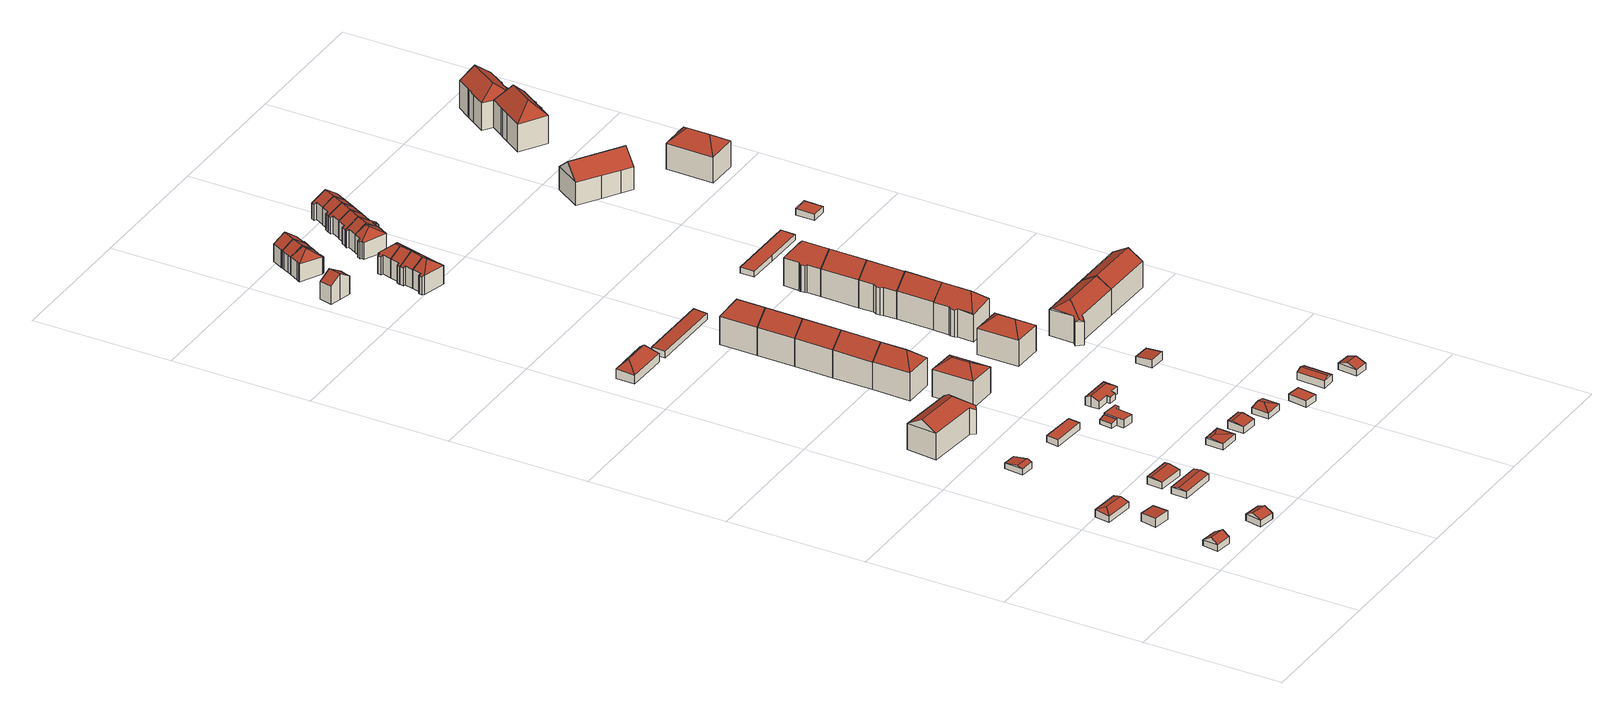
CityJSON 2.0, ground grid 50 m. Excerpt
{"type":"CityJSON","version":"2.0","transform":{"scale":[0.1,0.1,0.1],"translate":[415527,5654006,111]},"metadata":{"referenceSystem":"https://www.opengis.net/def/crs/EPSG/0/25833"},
"CityObjects":{
"building1":{"type":"Building","attributes":{"Dachtyp_tdc":"tdcGableRoof","Gemeindeschluessel":14612000,"Dachneigung":30.73,"QualitaetDacherkennung":84,"Geometrietyp2DReferenz":"3000","measuredHeight":4.04,"function":"31001_9998","roofType":"3100"},"geometry":[{"type":"Solid","lod":"2","boundaries":[[[[0,1,2,3]],[[1,4,5,2]],[[4,6,7,5]],[[6,0,3,7]],[[4,1,8]],[[0,6,9]],[[1,0,9,8]],[[6,4,8,9]],[[3,2,5,7]]]],"semantics":{"surfaces":[{"type":"WallSurface"},{"type":"RoofSurface"},{"type":"GroundSurface"}],"values":[[0,0,0,0,0,0,1,1,2]]}}]},
"building2":{"type":"Building","attributes":{"Dachtyp_tdc":"tdcPolyFlatRoof","Gemeindeschluessel":14612000,"Dachneigung":3.94,"QualitaetDacherkennung":90,"Geometrietyp2DReferenz":"3000","measuredHeight":3.34,"function":"31001_9998","roofType":"2100"},"geometry":[{"type":"Solid","lod":"2","boundaries":[[[[10,11,12,13]],[[11,14,15,12]],[[14,16,17,15]],[[16,10,13,17]],[[16,14,11,10]],[[13,12,15,17]]]],"semantics":{"surfaces":[{"type":"WallSurface"},{"type":"RoofSurface"},{"type":"GroundSurface"}],"values":[[0,0,0,0,1,2]]}}]},
"building3":{"type":"Building","attributes":{"Dachtyp_tdc":"tdcHipAndGableRoof","Gemeindeschluessel":14612000,"Dachneigung":20.06,"QualitaetDacherkennung":61,"Geometrietyp2DReferenz":"3000","measuredHeight":3.32,"function":"31001_9998","roofType":"5000"},"geometry":[{"type":"Solid","lod":"2","boundaries":[[[[18,19,20,21]],[[19,22,23,20]],[[22,24,25,23]],[[24,18,21,25]],[[22,19,26]],[[18,24,27]],[[19,18,27,26]],[[24,22,26,27]],[[21,20,23,25]]]],"semantics":{"surfaces":[{"type":"WallSurface"},{"type":"RoofSurface"},{"type":"GroundSurface"}],"values":[[0,0,0,0,1,0,1,1,2]]}}]},
"building4":{"type":"Building","attributes":{"Dachtyp_tdc":"tdcGableRoof","Gemeindeschluessel":14612000,"Dachneigung":26.46,"QualitaetDacherkennung":78,"Geometrietyp2DReferenz":"3000","measuredHeight":3.92,"function":"31001_9998","roofType":"3100"},"geometry":[{"type":"Solid","lod":"2","boundaries":[[[[28,29,30,31]],[[29,32,33,30]],[[32,34,35,33]],[[34,28,31,35]],[[32,29,36]],[[28,34,37]],[[29,28,37,36]],[[34,32,36,37]],[[31,30,33,35]]]],"semantics":{"surfaces":[{"type":"WallSurface"},{"type":"RoofSurface"},{"type":"GroundSurface"}],"values":[[0,0,0,0,0,0,1,1,2]]}}]},
"building5":{"type":"Building","attributes":{"Dachtyp_tdc":"tdcGableRoof","Gemeindeschluessel":14612000,"Dachneigung":10.08,"QualitaetDacherkennung":72,"Geometrietyp2DReferenz":"3000","measuredHeight":2.9,"function":"31001_9998","roofType":"3100"},"geometry":[{"type":"Solid","lod":"2","boundaries":[[[[38,39,40,41]],[[42,43,44,45]],[[46,47,43,42]],[[47,39,44,43]],[[39,38,45,44]],[[38,46,42,45]],[[39,47,40]],[[46,38,41]],[[47,46,41,40]]]],"semantics":{"surfaces":[{"type":"RoofSurface"},{"type":"GroundSurface"},{"type":"WallSurface"}],"values":[[0,1,2,2,2,2,2,2,0]]}}]},
"building6":{"type":"Building","attributes":{"Dachtyp_tdc":"tdcGableRoof","Gemeindeschluessel":14612000,"Dachneigung":11.92,"QualitaetDacherkennung":73,"Geometrietyp2DReferenz":"3000","measuredHeight":3.02,"function":"31001_9998","roofType":"3100"},"geometry":[{"type":"Solid","lod":"2","boundaries":[[[[48,49,50,51]],[[49,52,53,50]],[[52,54,55,53]],[[54,48,51,55]],[[52,49,56]],[[48,54,57]],[[49,48,57,56]],[[54,52,56,57]],[[51,50,53,55]]]],"semantics":{"surfaces":[{"type":"WallSurface"},{"type":"RoofSurface"},{"type":"GroundSurface"}],"values":[[0,0,0,0,0,0,1,1,2]]}}]},
"building7":{"type":"Building","attributes":{"Dachtyp_tdc":"tdcGableRoof","Gemeindeschluessel":14612000,"Dachneigung":10.78,"QualitaetDacherkennung":65,"Geometrietyp2DReferenz":"3000","measuredHeight":3.18,"function":"31001_9998","roofType":"3100"},"geometry":[{"type":"Solid","lod":"2","boundaries":[[[[58,59,60,61]],[[59,62,63,60]],[[62,64,65,63]],[[64,58,61,65]],[[62,59,66]],[[58,64,67]],[[59,58,67,66]],[[64,62,66,67]],[[61,60,63,65]]]],"semantics":{"surfaces":[{"type":"WallSurface"},{"type":"RoofSurface"},{"type":"GroundSurface"}],"values":[[0,0,0,0,0,0,1,1,2]]}}]},
"building8":{"type":"Building","attributes":{"Dachtyp_tdc":"tdcFreeFormRoof","Gemeindeschluessel":14612000,"Dachneigung":31.83,"QualitaetDacherkennung":69,"Geometrietyp2DReferenz":"3000","measuredHeight":13.07,"function":"31001_9998","roofType":"5000"},"geometry":[{"type":"Solid","lod":"2","boundaries":[[[[68,69,70,71]],[[69,72,73,70]],[[72,74,75,73]],[[74,76,77,75]],[[76,78,79,77]],[[78,80,81,79]],[[80,68,71,81]],[[82,80,78,83,84]],[[84,83,76,74,85]],[[69,68,82,84,85,72]],[[78,76,83]],[[74,72,85]],[[68,80,82]],[[71,70,73,75,77,79,81]]]],"semantics":{"surfaces":[{"type":"WallSurface"},{"type":"RoofSurface"},{"type":"GroundSurface"}],"values":[[0,0,0,0,0,0,0,1,1,1,0,0,0,2]]}}]},
"building9":{"type":"Building","attributes":{"Dachtyp_tdc":"tdcPolyFlatRoof","Gemeindeschluessel":14612000,"Dachneigung":0,"QualitaetDacherkennung":73,"Geometrietyp2DReferenz":"3000","measuredHeight":2.45,"function":"31001_9998","roofType":"1000"},"geometry":[{"type":"Solid","lod":"2","boundaries":[[[[86,87,88,89]],[[87,90,91,88]],[[90,92,93,91]],[[92,86,89,93]],[[92,90,87,86]],[[89,88,91,93]]]],"semantics":{"surfaces":[{"type":"WallSurface"},{"type":"RoofSurface"},{"type":"GroundSurface"}],"values":[[0,0,0,0,1,2]]}}]},
"building10":{"type":"Building","attributes":{"Dachtyp_tdc":"tdcHipRoof","Gemeindeschluessel":14612000,"Dachneigung":43.26,"QualitaetDacherkennung":76,"Geometrietyp2DReferenz":"3000","measuredHeight":6.66,"function":"31001_9998","roofType":"3200"},"geometry":[{"type":"Solid","lod":"2","boundaries":[[[[94,95,96,97]],[[95,98,99,96]],[[98,100,101,99]],[[100,94,97,101]],[[98,95,102]],[[94,100,103]],[[95,94,103,102]],[[100,98,102,103]],[[97,96,99,101]]]],"semantics":{"surfaces":[{"type":"WallSurface"},{"type":"RoofSurface"},{"type":"GroundSurface"}],"values":[[0,0,0,0,1,1,1,1,2]]}}]},
"building11":{"type":"Building","attributes":{"Dachtyp_tdc":"tdcHipAndGableRoof","Gemeindeschluessel":14612000,"Dachneigung":10.17,"QualitaetDacherkennung":69,"Geometrietyp2DReferenz":"3000","measuredHeight":2.98,"function":"31001_9998","roofType":"5000"},"geometry":[{"type":"Solid","lod":"2","boundaries":[[[[104,105,106,107]],[[105,108,109,106]],[[108,110,111,109]],[[110,104,107,111]],[[108,105,112]],[[104,110,113]],[[105,104,113,112]],[[110,108,112,113]],[[107,106,109,111]]]],"semantics":{"surfaces":[{"type":"WallSurface"},{"type":"RoofSurface"},{"type":"GroundSurface"}],"values":[[0,0,0,0,1,0,1,1,2]]}}]},
"building12":{"type":"Building","attributes":{"Dachtyp_tdc":"tdcPolyFlatRoof","Gemeindeschluessel":14612000,"Dachneigung":13.91,"QualitaetDacherkennung":65,"Geometrietyp2DReferenz":"3000","measuredHeight":2.36,"function":"31001_9998","roofType":"2100"},"geometry":[{"type":"Solid","lod":"2","boundaries":[[[[114,115,116,117]],[[115,118,119,116]],[[118,120,121,119]],[[120,114,117,121]],[[120,118,115,114]],[[117,116,119,121]]]],"semantics":{"surfaces":[{"type":"WallSurface"},{"type":"RoofSurface"},{"type":"GroundSurface"}],"values":[[0,0,0,0,1,2]]}}]},
"building13":{"type":"Building","attributes":{"Dachtyp_tdc":"tdcPolyFlatRoof","Gemeindeschluessel":14612000,"Dachneigung":0,"QualitaetDacherkennung":0,"Geometrietyp2DReferenz":"3000","BezugspunktDach":"2000","measuredHeight":3,"function":"31001_9998"},"geometry":[{"type":"MultiSurface","lod":"2","boundaries":[[[122,123,124,125,126,127,128]],[[128,127,129,130]],[[127,126,131,129]],[[126,125,132,131]],[[125,124,133,132]],[[124,123,134,133]],[[123,122,135,134]],[[122,128,130,135]],[[130,129,131,132,133,134,135]]],"semantics":{"surfaces":[{"type":"RoofSurface"},{"type":"WallSurface"},{"type":"GroundSurface"}],"values":[0,1,1,1,1,1,1,1,2]}}]},
"building14":{"type":"Building","attributes":{"Dachtyp_tdc":"tdcHipRoof","Gemeindeschluessel":14612000,"Dachneigung":31.39,"QualitaetDacherkennung":59,"Geometrietyp2DReferenz":"3000","measuredHeight":13.14,"function":"31001_9998","roofType":"3200"},"geometry":[{"type":"Solid","lod":"2","boundaries":[[[[136,137,138,139]],[[137,140,141,138]],[[140,142,143,141]],[[142,136,139,143]],[[140,137,144]],[[136,142,145]],[[137,136,145,144]],[[142,140,144,145]],[[139,138,141,143]]]],"semantics":{"surfaces":[{"type":"WallSurface"},{"type":"RoofSurface"},{"type":"GroundSurface"}],"values":[[0,0,0,0,1,1,1,1,2]]}}]},
"building15":{"type":"Building","attributes":{"Dachtyp_tdc":"tdcHipAndGableRoof","Gemeindeschluessel":14612000,"Dachneigung":39.51,"QualitaetDacherkennung":88,"Geometrietyp2DReferenz":"3000","measuredHeight":14.62,"function":"31001_9998","roofType":"5000"},"geometry":[{"type":"Solid","lod":"2","boundaries":[[[[146,147,148,149]],[[147,150,151,148]],[[150,152,153,151]],[[152,154,155,153]],[[154,156,157,155]],[[156,158,159,157]],[[158,160,161,159]],[[160,162,163,161]],[[162,146,149,163]],[[158,156,164]],[[156,154,152,150,147,146,162,164]],[[162,160,158,164]],[[149,148,151,153,155,157,159,161,163]]]],"semantics":{"surfaces":[{"type":"WallSurface"},{"type":"RoofSurface"},{"type":"GroundSurface"}],"values":[[0,0,0,0,0,0,0,0,0,1,1,1,2]]}}]},
"building16":{"type":"Building","attributes":{"Dachtyp_tdc":"tdcGableRoof","Gemeindeschluessel":14612000,"Dachneigung":40.44,"QualitaetDacherkennung":93,"Geometrietyp2DReferenz":"3000","measuredHeight":14.73,"function":"31001_9998","roofType":"3100"},"geometry":[{"type":"Solid","lod":"2","boundaries":[[[[165,166,167,161]],[[166,168,169,167]],[[168,170,149,169]],[[170,165,161,149]],[[168,166,171]],[[165,170,172]],[[166,165,172,171]],[[170,168,171,172]],[[161,167,169,149]]]],"semantics":{"surfaces":[{"type":"WallSurface"},{"type":"RoofSurface"},{"type":"GroundSurface"}],"values":[[0,0,0,0,0,0,1,1,2]]}}]},
"building17":{"type":"Building","attributes":{"Dachtyp_tdc":"tdcGableRoof","Gemeindeschluessel":14612000,"Dachneigung":13.28,"QualitaetDacherkennung":78,"Geometrietyp2DReferenz":"3000","measuredHeight":3.4,"function":"31001_9998","roofType":"3100"},"geometry":[{"type":"Solid","lod":"2","boundaries":[[[[173,174,175,176]],[[174,177,178,175]],[[177,179,180,178]],[[179,173,176,180]],[[177,174,181]],[[173,179,182]],[[174,173,182,181]],[[179,177,181,182]],[[176,175,178,180]]]],"semantics":{"surfaces":[{"type":"WallSurface"},{"type":"RoofSurface"},{"type":"GroundSurface"}],"values":[[0,0,0,0,0,0,1,1,2]]}}]},
"building18":{"type":"Building","attributes":{"Dachtyp_tdc":"tdcHipAndGableRoof","Gemeindeschluessel":14612000,"Dachneigung":24.36,"QualitaetDacherkennung":83,"Geometrietyp2DReferenz":"3000","measuredHeight":4,"function":"31001_9998","roofType":"5000"},"geometry":[{"type":"Solid","lod":"2","boundaries":[[[[183,184,185,186]],[[184,187,188,185]],[[187,189,190,188]],[[189,191,192,190]],[[191,193,194,192]],[[193,195,196,194]],[[195,197,198,196]],[[197,199,200,198]],[[199,183,186,200]],[[195,193,201]],[[193,191,189,201]],[[189,187,184,183,199,197,195,201]],[[186,185,188,190,192,194,196,198,200]]]],"semantics":{"surfaces":[{"type":"WallSurface"},{"type":"RoofSurface"},{"type":"GroundSurface"}],"values":[[0,0,0,0,0,0,0,0,0,1,1,1,2]]}}]},
"building19":{"type":"Building","attributes":{"Dachtyp_tdc":"tdcGableRoof","Gemeindeschluessel":14612000,"Dachneigung":40.58,"QualitaetDacherkennung":94,"Geometrietyp2DReferenz":"3000","measuredHeight":14.75,"function":"31001_9998","roofType":"3100"},"geometry":[{"type":"Solid","lod":"2","boundaries":[[[[202,203,204,205]],[[203,206,207,204]],[[206,168,169,207]],[[168,171,208,169]],[[171,209,167,208]],[[209,210,211,167]],[[210,212,213,211]],[[212,214,215,213]],[[214,216,217,215]],[[216,202,205,217]],[[212,210,209,171]],[[171,168,206,203,202,216,214,212]],[[205,204,207,169,208,167,211,213,215,217]]]],"semantics":{"surfaces":[{"type":"WallSurface"},{"type":"RoofSurface"},{"type":"GroundSurface"}],"values":[[0,0,0,0,0,0,0,0,0,0,1,1,2]]}}]},
"building20":{"type":"Building","attributes":{"Dachtyp_tdc":"tdcGableRoof","Gemeindeschluessel":14612000,"Dachneigung":40.03,"QualitaetDacherkennung":93,"Geometrietyp2DReferenz":"3000","measuredHeight":14.79,"function":"31001_9998","roofType":"3100"},"geometry":[{"type":"Solid","lod":"2","boundaries":[[[[210,218,219,211]],[[218,220,221,219]],[[220,222,215,221]],[[222,210,211,215]],[[220,218,223]],[[210,222,212]],[[218,210,212,223]],[[222,220,223,212]],[[211,219,221,215]]]],"semantics":{"surfaces":[{"type":"WallSurface"},{"type":"RoofSurface"},{"type":"GroundSurface"}],"values":[[0,0,0,0,0,0,1,1,2]]}}]},
"building21":{"type":"Building","attributes":{"Dachtyp_tdc":"tdcPolyFlatRoof","Gemeindeschluessel":14612000,"Dachneigung":2.84,"QualitaetDacherkennung":78,"Geometrietyp2DReferenz":"3000","measuredHeight":2.52,"function":"31001_2463","roofType":"2100"},"geometry":[{"type":"Solid","lod":"2","boundaries":[[[[224,225,226,227]],[[225,228,229,226]],[[228,230,231,229]],[[230,224,227,231]],[[230,228,225,224]],[[227,226,229,231]]]],"semantics":{"surfaces":[{"type":"WallSurface"},{"type":"RoofSurface"},{"type":"GroundSurface"}],"values":[[0,0,0,0,1,2]]}}]},
"building22":{"type":"Building","attributes":{"Dachtyp_tdc":"tdcHipAndGableRoof","Gemeindeschluessel":14612000,"Dachneigung":11.19,"QualitaetDacherkennung":84,"Geometrietyp2DReferenz":"3000","measuredHeight":2.84,"function":"31001_9998","roofType":"5000"},"geometry":[{"type":"Solid","lod":"2","boundaries":[[[[232,233,234,235]],[[233,236,237,234]],[[236,238,239,237]],[[233,232,240]],[[238,236,241]],[[232,238,241,240]],[[236,233,240,241]],[[239,235,234,237]],[[238,232,235,239]]]],"semantics":{"surfaces":[{"type":"WallSurface"},{"type":"RoofSurface"},{"type":"GroundSurface"}],"values":[[0,0,0,1,0,1,1,2,0]]}}]},
"building23":{"type":"Building","attributes":{"Dachtyp_tdc":"tdcGableRoof","Gemeindeschluessel":14612000,"Dachneigung":30.99,"QualitaetDacherkennung":55,"Geometrietyp2DReferenz":"3000","measuredHeight":9.26,"function":"31001_9998","roofType":"3100"},"geometry":[{"type":"Solid","lod":"2","boundaries":[[[[242,243,244,245]],[[243,246,247,244]],[[246,248,249,247]],[[248,250,251,249]],[[250,252,253,251]],[[252,254,255,253]],[[254,256,257,255]],[[256,258,259,257]],[[258,260,261,259]],[[260,242,245,261]],[[256,254,252,250]],[[250,248,246,243,242,260,258,256]],[[245,244,247,249,251,253,255,257,259,261]]]],"semantics":{"surfaces":[{"type":"WallSurface"},{"type":"RoofSurface"},{"type":"GroundSurface"}],"values":[[0,0,0,0,0,0,0,0,0,0,1,1,2]]}}]},
"building24":{"type":"Building","attributes":{"Dachtyp_tdc":"tdcHipAndGableRoof","Gemeindeschluessel":14612000,"Dachneigung":39.18,"QualitaetDacherkennung":95,"Geometrietyp2DReferenz":"3000","measuredHeight":14.77,"function":"31001_9998","roofType":"5000"},"geometry":[{"type":"Solid","lod":"2","boundaries":[[[[262,263,264,265]],[[263,266,221,264]],[[266,223,267,221]],[[223,218,219,267]],[[218,268,269,219]],[[268,270,271,269]],[[270,272,273,271]],[[272,274,275,273]],[[274,262,265,275]],[[270,268,276]],[[268,218,223,276]],[[223,266,263,262,274,272,270,276]],[[265,264,221,267,219,269,271,273,275]]]],"semantics":{"surfaces":[{"type":"WallSurface"},{"type":"RoofSurface"},{"type":"GroundSurface"}],"values":[[0,0,0,0,0,0,0,0,0,1,1,1,2]]}}]},
"building25":{"type":"Building","attributes":{"Dachtyp_tdc":"tdcPolyFlatRoof","Gemeindeschluessel":14612000,"Dachneigung":0,"QualitaetDacherkennung":78,"Geometrietyp2DReferenz":"3000","measuredHeight":2.42,"function":"31001_9998","roofType":"1000"},"geometry":[{"type":"Solid","lod":"2","boundaries":[[[[277,278,279,280]],[[278,281,282,279]],[[281,283,284,282]],[[283,277,280,284]],[[283,281,278,277]],[[280,279,282,284]]]],"semantics":{"surfaces":[{"type":"WallSurface"},{"type":"RoofSurface"},{"type":"GroundSurface"}],"values":[[0,0,0,0,1,2]]}}]},
"building26":{"type":"Building","attributes":{"Dachtyp_tdc":"tdcHipAndGableRoof","Gemeindeschluessel":14612000,"Dachneigung":27.86,"QualitaetDacherkennung":75,"Geometrietyp2DReferenz":"3000","measuredHeight":9.03,"function":"31001_9998","roofType":"5000"},"geometry":[{"type":"Solid","lod":"2","boundaries":[[[[285,286,287,288]],[[286,289,290,287]],[[289,291,292,290]],[[291,293,294,292]],[[293,295,296,294]],[[295,297,298,296]],[[297,299,300,298]],[[299,301,302,300]],[[301,303,304,302]],[[303,305,306,304]],[[305,285,288,306]],[[301,299,307]],[[299,297,295,293,291,289,286,307]],[[286,285,305,303,301,307]],[[288,287,290,292,294,296,298,300,302,304,306]]]],"semantics":{"surfaces":[{"type":"WallSurface"},{"type":"RoofSurface"},{"type":"GroundSurface"}],"values":[[0,0,0,0,0,0,0,0,0,0,0,1,1,1,2]]}}]},
"building27":{"type":"Building","attributes":{"Dachtyp_tdc":"tdcHipRoof","Gemeindeschluessel":14612000,"Dachneigung":32.91,"QualitaetDacherkennung":57,"Geometrietyp2DReferenz":"3000","measuredHeight":13.22,"function":"31001_9998","roofType":"3200"},"geometry":[{"type":"Solid","lod":"2","boundaries":[[[[308,309,310,311]],[[309,312,313,310]],[[312,314,315,313]],[[314,308,311,315]],[[312,309,316]],[[308,314,317]],[[309,308,317,316]],[[314,312,316,317]],[[311,310,313,315]]]],"semantics":{"surfaces":[{"type":"WallSurface"},{"type":"RoofSurface"},{"type":"GroundSurface"}],"values":[[0,0,0,0,1,1,1,1,2]]}}]},
"building28":{"type":"Building","attributes":{"Dachtyp_tdc":"tdcHipAndGableRoof","Gemeindeschluessel":14612000,"Dachneigung":30.68,"QualitaetDacherkennung":73,"Geometrietyp2DReferenz":"3000","measuredHeight":9.65,"function":"31001_9998","roofType":"5000"},"geometry":[{"type":"Solid","lod":"2","boundaries":[[[[318,319,320,321]],[[319,322,323,320]],[[322,324,325,323]],[[324,326,327,325]],[[326,328,329,327]],[[328,330,331,329]],[[330,332,333,331]],[[332,334,335,333]],[[334,318,321,335]],[[330,328,336]],[[328,326,324,336]],[[324,322,319,318,334,332,330,336]],[[321,320,323,325,327,329,331,333,335]]]],"semantics":{"surfaces":[{"type":"WallSurface"},{"type":"RoofSurface"},{"type":"GroundSurface"}],"values":[[0,0,0,0,0,0,0,0,0,1,1,1,2]]}}]},
"building29":{"type":"Building","attributes":{"Dachtyp_tdc":"tdcGableRoof","Gemeindeschluessel":14612000,"Dachneigung":34.34,"QualitaetDacherkennung":82,"Geometrietyp2DReferenz":"3000","measuredHeight":9.29,"function":"31001_9998","roofType":"3100"},"geometry":[{"type":"Solid","lod":"2","boundaries":[[[[337,338,339,340]],[[338,289,290,339]],[[289,341,342,290]],[[341,343,288,342]],[[343,344,345,288]],[[344,346,347,345]],[[346,348,349,347]],[[348,350,351,349]],[[350,352,353,351]],[[352,354,355,353]],[[354,337,340,355]],[[350,348,346,344,343,341]],[[341,289,338,337,354,352,350]],[[340,339,290,342,288,345,347,349,351,353,355]]]],"semantics":{"surfaces":[{"type":"WallSurface"},{"type":"RoofSurface"},{"type":"GroundSurface"}],"values":[[0,0,0,0,0,0,0,0,0,0,0,1,1,2]]}}]},
"building30":{"type":"Building","attributes":{"Dachtyp_tdc":"tdcGableRoof","Gemeindeschluessel":14612000,"Dachneigung":33.97,"QualitaetDacherkennung":79,"Geometrietyp2DReferenz":"3000","measuredHeight":9.83,"function":"31001_9998","roofType":"3100"},"geometry":[{"type":"Solid","lod":"2","boundaries":[[[[356,357,323,358]],[[357,359,360,323]],[[359,361,362,360]],[[361,363,364,362]],[[363,365,366,364]],[[365,367,368,366]],[[367,369,370,368]],[[369,371,327,370]],[[371,356,358,327]],[[367,365,363,361,359,357,356]],[[356,371,369,367]],[[358,323,360,362,364,366,368,370,327]]]],"semantics":{"surfaces":[{"type":"WallSurface"},{"type":"RoofSurface"},{"type":"GroundSurface"}],"values":[[0,0,0,0,0,0,0,0,0,1,1,2]]}}]},
"building31":{"type":"Building","attributes":{"Dachtyp_tdc":"tdcGableRoof","Gemeindeschluessel":14612000,"Dachneigung":34.07,"QualitaetDacherkennung":80,"Geometrietyp2DReferenz":"3000","measuredHeight":9.86,"function":"31001_9998","roofType":"3100"},"geometry":[{"type":"Solid","lod":"2","boundaries":[[[[367,365,372,373]],[[365,363,374,372]],[[363,375,376,374]],[[375,377,378,376]],[[377,379,380,378]],[[379,381,382,380]],[[381,383,384,382]],[[383,369,385,384]],[[369,367,373,385]],[[381,379,377,375,363,365,367]],[[367,369,383,381]],[[373,372,374,376,378,380,382,384,385]]]],"semantics":{"surfaces":[{"type":"WallSurface"},{"type":"RoofSurface"},{"type":"GroundSurface"}],"values":[[0,0,0,0,0,0,0,0,0,1,1,2]]}}]},
"building32":{"type":"Building","attributes":{"Dachtyp_tdc":"tdcFreeFormRoof","Gemeindeschluessel":14612000,"Dachneigung":34.12,"QualitaetDacherkennung":78,"Geometrietyp2DReferenz":"3000","measuredHeight":9.24,"function":"31001_9998","roofType":"5000"},"geometry":[{"type":"Solid","lod":"2","boundaries":[[[[348,386,387,349]],[[386,388,389,387]],[[388,390,391,389]],[[390,392,393,391]],[[392,394,395,393]],[[394,354,355,395]],[[354,352,353,355]],[[352,348,349,353]],[[392,390,396,397,352,354,394]],[[397,396,388,386,348]],[[348,352,397]],[[390,388,396]],[[349,387,389,391,393,395,355,353]]]],"semantics":{"surfaces":[{"type":"WallSurface"},{"type":"RoofSurface"},{"type":"GroundSurface"}],"values":[[0,0,0,0,0,0,0,0,1,1,0,0,2]]}}]},
"building33":{"type":"Building","attributes":{"Dachtyp_tdc":"tdcPolyFlatRoof","Gemeindeschluessel":14612000,"Dachneigung":5.7,"QualitaetDacherkennung":88,"Geometrietyp2DReferenz":"3000","measuredHeight":2.95,"function":"31001_9998","roofType":"2100"},"geometry":[{"type":"Solid","lod":"2","boundaries":[[[[398,399,400,401]],[[399,402,403,400]],[[402,404,405,403]],[[404,398,401,405]],[[404,402,399,398]],[[401,400,403,405]]]],"semantics":{"surfaces":[{"type":"WallSurface"},{"type":"RoofSurface"},{"type":"GroundSurface"}],"values":[[0,0,0,0,1,2]]}}]},
"building34":{"type":"Building","attributes":{"Dachtyp_tdc":"tdcHipAndGableRoof","Gemeindeschluessel":14612000,"Dachneigung":33.36,"QualitaetDacherkennung":81,"Geometrietyp2DReferenz":"3000","measuredHeight":9.74,"function":"31001_9998","roofType":"5000"},"geometry":[{"type":"Solid","lod":"2","boundaries":[[[[379,406,407,380]],[[406,408,409,407]],[[408,410,411,409]],[[410,412,413,411]],[[412,414,415,413]],[[414,416,417,415]],[[416,383,384,417]],[[383,418,382,384]],[[418,379,380,382]],[[416,414,419]],[[414,412,410,408,406,379,418,419]],[[418,383,416,419]],[[380,407,409,411,413,415,417,384,382]]]],"semantics":{"surfaces":[{"type":"WallSurface"},{"type":"RoofSurface"},{"type":"GroundSurface"}],"values":[[0,0,0,0,0,0,0,0,0,1,1,1,2]]}}]},
"building35":{"type":"Building","attributes":{"Dachtyp_tdc":"tdcGableRoof","Gemeindeschluessel":14612000,"Dachneigung":18.18,"QualitaetDacherkennung":47,"Geometrietyp2DReferenz":"3000","measuredHeight":3.49,"function":"31001_9998","roofType":"3100"},"geometry":[{"type":"Solid","lod":"2","boundaries":[[[[420,421,422,423]],[[421,424,425,422]],[[424,426,427,425]],[[426,420,423,427]],[[424,421,428]],[[420,426,429]],[[421,420,429,428]],[[426,424,428,429]],[[423,422,425,427]]]],"semantics":{"surfaces":[{"type":"WallSurface"},{"type":"RoofSurface"},{"type":"GroundSurface"}],"values":[[0,0,0,0,0,0,1,1,2]]}}]},
"building36":{"type":"Building","attributes":{"Dachtyp_tdc":"tdcFreeFormRoof","Gemeindeschluessel":14612000,"Dachneigung":40.37,"QualitaetDacherkennung":88,"Geometrietyp2DReferenz":"3000","measuredHeight":14.78,"function":"31001_9998","roofType":"5000"},"geometry":[{"type":"Solid","lod":"2","boundaries":[[[[430,431,432,433]],[[431,434,435,432]],[[434,436,437,435]],[[436,438,439,437]],[[438,440,441,439]],[[440,442,443,441]],[[442,444,445,443]],[[444,430,433,445]],[[442,440,446,447]],[[440,438,448,446]],[[446,448,436,434,431,430,444,447]],[[444,442,447]],[[438,436,448]],[[433,432,435,437,439,441,443,445]]]],"semantics":{"surfaces":[{"type":"WallSurface"},{"type":"RoofSurface"},{"type":"GroundSurface"}],"values":[[0,0,0,0,0,0,0,0,1,1,1,0,0,2]]}}]},
"building37":{"type":"Building","attributes":{"Dachtyp_tdc":"tdcGableRoof","Gemeindeschluessel":14612000,"Dachneigung":39.35,"QualitaetDacherkennung":95,"Geometrietyp2DReferenz":"3000","measuredHeight":14.76,"function":"31001_9998","roofType":"3100"},"geometry":[{"type":"Solid","lod":"2","boundaries":[[[[449,450,451,437]],[[450,452,453,451]],[[452,454,439,453]],[[454,449,437,439]],[[452,450,455]],[[449,454,448]],[[450,449,448,455]],[[454,452,455,448]],[[437,451,453,439]]]],"semantics":{"surfaces":[{"type":"WallSurface"},{"type":"RoofSurface"},{"type":"GroundSurface"}],"values":[[0,0,0,0,0,0,1,1,2]]}}]},
"building38":{"type":"Building","attributes":{"Dachtyp_tdc":"tdcFreeFormRoof","Gemeindeschluessel":14612000,"Dachneigung":39.31,"QualitaetDacherkennung":60,"Geometrietyp2DReferenz":"3000","measuredHeight":9,"function":"31001_9998","roofType":"5000"},"geometry":[{"type":"Solid","lod":"2","boundaries":[[[[456,457,458,459]],[[457,460,461,458]],[[460,462,463,461]],[[462,464,465,463]],[[464,466,467,465]],[[466,468,469,467]],[[468,470,471,469]],[[470,456,459,471]],[[470,472,473,456]],[[470,468,474,472]],[[472,474,466,464,462,460,457,473]],[[457,456,473]],[[468,466,474]],[[459,458,461,463,465,467,469,471]]]],"semantics":{"surfaces":[{"type":"WallSurface"},{"type":"RoofSurface"},{"type":"GroundSurface"}],"values":[[0,0,0,0,0,0,0,0,1,1,1,0,0,2]]}}]},
"building39":{"type":"Building","attributes":{"Dachtyp_tdc":"tdcFreeFormRoof","Gemeindeschluessel":14612000,"Dachneigung":40.89,"QualitaetDacherkennung":95,"Geometrietyp2DReferenz":"3000","measuredHeight":14.84,"function":"31001_9998","roofType":"5000"},"geometry":[{"type":"Solid","lod":"2","boundaries":[[[[475,476,477,478]],[[476,479,480,477]],[[479,481,482,480]],[[481,483,484,482]],[[483,485,486,484]],[[485,452,453,486]],[[452,487,451,453]],[[487,475,478,451]],[[452,485,488,489]],[[489,488,483,481,479,476,475,487]],[[485,483,488]],[[487,452,489]],[[478,477,480,482,484,486,453,451]]]],"semantics":{"surfaces":[{"type":"WallSurface"},{"type":"RoofSurface"},{"type":"GroundSurface"}],"values":[[0,0,0,0,0,0,0,0,1,1,0,0,2]]}}]},
"building40":{"type":"Building","attributes":{"Dachtyp_tdc":"tdcGableRoof","Gemeindeschluessel":14612000,"Dachneigung":20.65,"QualitaetDacherkennung":85,"Geometrietyp2DReferenz":"3000","measuredHeight":3.74,"function":"31001_9998","roofType":"3100"},"geometry":[{"type":"Solid","lod":"2","boundaries":[[[[490,491,492,493]],[[491,494,495,492]],[[494,496,497,495]],[[496,490,493,497]],[[494,491,498]],[[490,496,499]],[[491,490,499,498]],[[496,494,498,499]],[[493,492,495,497]]]],"semantics":{"surfaces":[{"type":"WallSurface"},{"type":"RoofSurface"},{"type":"GroundSurface"}],"values":[[0,0,0,0,0,0,1,1,2]]}}]},
"building41":{"type":"Building","attributes":{"Dachtyp_tdc":"tdcFreeFormRoof","Gemeindeschluessel":14612000,"Dachneigung":32.22,"QualitaetDacherkennung":71,"Geometrietyp2DReferenz":"3000","measuredHeight":13.01,"function":"31001_9998","roofType":"5000"},"geometry":[{"type":"Solid","lod":"2","boundaries":[[[[500,501,502,503]],[[501,504,505,502]],[[504,506,507,505]],[[506,508,509,507]],[[508,510,511,509]],[[510,512,513,511]],[[512,500,503,513]],[[514,515,508,506,516]],[[500,517,514,516,504,501]],[[514,517,512,510,515]],[[506,504,516]],[[510,508,515]],[[500,512,517]],[[503,502,505,507,509,511,513]]]],"semantics":{"surfaces":[{"type":"WallSurface"},{"type":"RoofSurface"},{"type":"GroundSurface"}],"values":[[0,0,0,0,0,0,0,1,1,1,0,0,0,2]]}}]},
"building42":{"type":"Building","attributes":{"Dachtyp_tdc":"tdcGableRoof","Gemeindeschluessel":14612000,"Dachneigung":33.57,"QualitaetDacherkennung":71,"Geometrietyp2DReferenz":"3000","measuredHeight":9.4,"function":"31001_9998","roofType":"3100"},"geometry":[{"type":"Solid","lod":"2","boundaries":[[[[518,519,520,521]],[[519,522,523,520]],[[522,524,469,523]],[[524,525,526,469]],[[525,466,467,526]],[[466,527,528,467]],[[527,529,530,528]],[[529,531,532,530]],[[531,533,534,532]],[[533,535,536,534]],[[535,537,538,536]],[[537,539,540,538]],[[539,518,521,540]],[[535,533,531,529,527,466,525]],[[525,524,522,519,518,539,537,535]],[[521,520,523,469,526,467,528,530,532,534,536,538,540]]]],"semantics":{"surfaces":[{"type":"WallSurface"},{"type":"RoofSurface"},{"type":"GroundSurface"}],"values":[[0,0,0,0,0,0,0,0,0,0,0,0,0,1,1,2]]}}]},
"building43":{"type":"Building","attributes":{"Dachtyp_tdc":"tdcGableRoof","Gemeindeschluessel":14612000,"Dachneigung":40.73,"QualitaetDacherkennung":95,"Geometrietyp2DReferenz":"3000","measuredHeight":14.82,"function":"31001_9998","roofType":"3100"},"geometry":[{"type":"Solid","lod":"2","boundaries":[[[[483,541,542,484]],[[541,543,544,542]],[[543,485,486,544]],[[485,483,484,486]],[[543,541,545]],[[483,485,488]],[[541,483,488,545]],[[485,543,545,488]],[[484,542,544,486]]]],"semantics":{"surfaces":[{"type":"WallSurface"},{"type":"RoofSurface"},{"type":"GroundSurface"}],"values":[[0,0,0,0,0,0,1,1,2]]}}]},
"building44":{"type":"Building","attributes":{"Dachtyp_tdc":"tdcGableRoof","Gemeindeschluessel":14612000,"Dachneigung":34.03,"QualitaetDacherkennung":79,"Geometrietyp2DReferenz":"3000","measuredHeight":9.29,"function":"31001_9998","roofType":"3100"},"geometry":[{"type":"Solid","lod":"2","boundaries":[[[[546,547,548,549]],[[547,550,551,548]],[[550,552,553,551]],[[552,554,555,553]],[[554,539,556,555]],[[539,537,557,556]],[[537,535,558,557]],[[535,533,559,558]],[[533,531,560,559]],[[531,546,549,560]],[[535,537,539,554,552]],[[552,550,547,546,531,533,535]],[[549,548,551,553,555,556,557,558,559,560]]]],"semantics":{"surfaces":[{"type":"WallSurface"},{"type":"RoofSurface"},{"type":"GroundSurface"}],"values":[[0,0,0,0,0,0,0,0,0,0,1,1,2]]}}]},
"building45":{"type":"Building","attributes":{"Dachtyp_tdc":"tdcHipAndGableRoof","Gemeindeschluessel":14612000,"Dachneigung":40.34,"QualitaetDacherkennung":97,"Geometrietyp2DReferenz":"3000","measuredHeight":14.8,"function":"31001_9998","roofType":"5000"},"geometry":[{"type":"Solid","lod":"2","boundaries":[[[[541,561,562,542]],[[561,563,564,562]],[[563,565,566,564]],[[565,567,568,566]],[[567,569,570,568]],[[569,571,572,570]],[[571,573,574,572]],[[573,543,544,574]],[[543,545,575,544]],[[545,541,542,575]],[[573,571,576]],[[571,569,567,565,563,561,541,545,576]],[[545,543,573,576]],[[542,562,564,566,568,570,572,574,544,575]]]],"semantics":{"surfaces":[{"type":"WallSurface"},{"type":"RoofSurface"},{"type":"GroundSurface"}],"values":[[0,0,0,0,0,0,0,0,0,0,1,1,1,2]]}}]},
"building46":{"type":"Building","attributes":{"Dachtyp_tdc":"tdcGableRoof","Gemeindeschluessel":14612000,"Dachneigung":33.93,"QualitaetDacherkennung":80,"Geometrietyp2DReferenz":"3000","measuredHeight":9.21,"function":"31001_9998","roofType":"3100"},"geometry":[{"type":"Solid","lod":"2","boundaries":[[[[577,578,579,580]],[[578,581,582,579]],[[581,583,584,582]],[[583,585,586,584]],[[585,554,587,586]],[[554,552,588,587]],[[552,589,590,588]],[[589,591,592,590]],[[591,577,580,592]],[[552,554,585,583]],[[583,581,578,577,591,589,552]],[[580,579,582,584,586,587,588,590,592]]]],"semantics":{"surfaces":[{"type":"WallSurface"},{"type":"RoofSurface"},{"type":"GroundSurface"}],"values":[[0,0,0,0,0,0,0,0,0,1,1,2]]}}]},
"building47":{"type":"Building","attributes":{"Dachtyp_tdc":"tdcGableRoof","Gemeindeschluessel":14612000,"Dachneigung":34.07,"QualitaetDacherkennung":77,"Geometrietyp2DReferenz":"3000","measuredHeight":9.22,"function":"31001_9998","roofType":"3100"},"geometry":[{"type":"Solid","lod":"2","boundaries":[[[[593,594,595,596,597,586,584,582,579]],[[598,599,594,593]],[[599,600,595,594]],[[600,601,596,595]],[[601,602,597,596]],[[602,585,586,597]],[[585,583,584,586]],[[583,603,582,584]],[[603,578,579,582]],[[578,598,593,579]],[[583,585,602,601]],[[601,600,599,598,578,603,583]]]],"semantics":{"surfaces":[{"type":"GroundSurface"},{"type":"WallSurface"},{"type":"RoofSurface"}],"values":[[0,1,1,1,1,1,1,1,1,1,2,2]]}}]},
"building48":{"type":"Building","attributes":{"Dachtyp_tdc":"tdcGableRoof","Gemeindeschluessel":14612000,"Dachneigung":33.84,"QualitaetDacherkennung":77,"Geometrietyp2DReferenz":"3000","measuredHeight":9.1,"function":"31001_9998","roofType":"3100"},"geometry":[{"type":"Solid","lod":"2","boundaries":[[[[601,600,604,605]],[[600,606,607,604]],[[606,608,609,607]],[[608,610,611,609]],[[610,612,613,611]],[[612,614,615,613]],[[614,616,617,615]],[[616,602,618,617]],[[602,601,605,618]],[[614,612,610,608,606,600,601]],[[601,602,616,614]],[[605,604,607,609,611,613,615,617,618]]]],"semantics":{"surfaces":[{"type":"WallSurface"},{"type":"RoofSurface"},{"type":"GroundSurface"}],"values":[[0,0,0,0,0,0,0,0,0,1,1,2]]}}]},
"building49":{"type":"Building","attributes":{"Dachtyp_tdc":"tdcPolyFlatRoof","Gemeindeschluessel":14612000,"Dachneigung":2.56,"QualitaetDacherkennung":77,"Geometrietyp2DReferenz":"3000","measuredHeight":2.36,"function":"31001_2463","roofType":"2100"},"geometry":[{"type":"Solid","lod":"2","boundaries":[[[[619,620,621,622]],[[620,623,624,621]],[[623,625,626,624]],[[625,627,628,626]],[[627,619,622,628]],[[627,625,623,620,619]],[[622,621,624,626,628]]]],"semantics":{"surfaces":[{"type":"WallSurface"},{"type":"RoofSurface"},{"type":"GroundSurface"}],"values":[[0,0,0,0,0,1,2]]}}]},
"building50":{"type":"Building","attributes":{"Dachtyp_tdc":"tdcGableRoof","Gemeindeschluessel":14612000,"Dachneigung":32.83,"QualitaetDacherkennung":81,"Geometrietyp2DReferenz":"3000","measuredHeight":13.11,"function":"31001_9998","roofType":"3100"},"geometry":[{"type":"Solid","lod":"2","boundaries":[[[[512,629,630,513]],[[629,631,632,630]],[[631,500,503,632]],[[500,512,513,503]],[[631,629,633]],[[512,500,634]],[[629,512,634,633]],[[500,631,633,634]],[[513,630,632,503]]]],"semantics":{"surfaces":[{"type":"WallSurface"},{"type":"RoofSurface"},{"type":"GroundSurface"}],"values":[[0,0,0,0,0,0,1,1,2]]}}]},
"building51":{"type":"Building","attributes":{"Dachtyp_tdc":"tdcFreeFormRoof","Gemeindeschluessel":14612000,"Dachneigung":40.56,"QualitaetDacherkennung":68,"Geometrietyp2DReferenz":"3000","measuredHeight":13.12,"function":"31001_9998","roofType":"5000"},"geometry":[{"type":"Solid","lod":"2","boundaries":[[[[635,636,637,638]],[[636,639,640,637]],[[639,641,642,640]],[[641,643,644,642]],[[643,645,646,644]],[[645,647,648,646]],[[647,649,650,648]],[[649,635,638,650]],[[651,643,641,639,636,652]],[[645,651,652,635,649,647]],[[636,635,652]],[[645,643,651]],[[638,637,640,642,644,646,648,650]]]],"semantics":{"surfaces":[{"type":"WallSurface"},{"type":"RoofSurface"},{"type":"GroundSurface"}],"values":[[0,0,0,0,0,0,0,0,1,1,0,0,2]]}}]},
"building52":{"type":"Building","attributes":{"Dachtyp_tdc":"tdcPolyFlatRoof","Gemeindeschluessel":14612000,"Dachneigung":0,"QualitaetDacherkennung":97,"Geometrietyp2DReferenz":"3000","measuredHeight":2.33,"function":"31001_9998","roofType":"1000"},"geometry":[{"type":"Solid","lod":"2","boundaries":[[[[653,654,655,656]],[[654,657,658,655]],[[657,659,660,658]],[[659,653,656,660]],[[659,657,654,653]],[[656,655,658,660]]]],"semantics":{"surfaces":[{"type":"WallSurface"},{"type":"RoofSurface"},{"type":"GroundSurface"}],"values":[[0,0,0,0,1,2]]}}]},
"building53":{"type":"Building","attributes":{"Dachtyp_tdc":"tdcHipRoof","Gemeindeschluessel":14612000,"Dachneigung":37.49,"QualitaetDacherkennung":72,"Geometrietyp2DReferenz":"3000","measuredHeight":13.65,"function":"31001_9998","roofType":"3200"},"geometry":[{"type":"Solid","lod":"2","boundaries":[[[[661,662,663,664]],[[662,665,666,663]],[[665,667,668,666]],[[667,669,670,668]],[[669,671,672,670]],[[671,673,674,672]],[[673,661,664,674]],[[667,665,662,661,673,675]],[[671,669,676]],[[673,671,676,675]],[[669,667,675,676]],[[664,663,666,668,670,672,674]]]],"semantics":{"surfaces":[{"type":"WallSurface"},{"type":"RoofSurface"},{"type":"GroundSurface"}],"values":[[0,0,0,0,0,0,0,1,1,1,1,2]]}}]},
"building54":{"type":"Building","attributes":{"Dachtyp_tdc":"tdcHipRoof","Gemeindeschluessel":14612000,"Dachneigung":45.18,"QualitaetDacherkennung":76,"Geometrietyp2DReferenz":"3000","measuredHeight":15.69,"function":"31001_9998","roofType":"3200"},"geometry":[{"type":"Solid","lod":"2","boundaries":[[[[677,678,679,680]],[[678,681,682,679]],[[681,683,684,682]],[[683,685,686,684]],[[685,687,688,686]],[[687,689,690,688]],[[689,691,692,690]],[[691,693,694,692]],[[693,695,696,694]],[[695,697,698,696]],[[697,699,700,698]],[[699,701,702,700]],[[701,703,704,702]],[[703,705,706,704]],[[705,677,680,706]],[[701,699,697,707]],[[689,687,708]],[[697,695,693,691,689,708,707]],[[687,685,683,681,678,677,705,703,701,707,708]],[[680,679,682,684,686,688,690,692,694,696,698,700,702,704,706]]]],"semantics":{"surfaces":[{"type":"WallSurface"},{"type":"RoofSurface"},{"type":"GroundSurface"}],"values":[[0,0,0,0,0,0,0,0,0,0,0,0,0,0,0,1,1,1,1,2]]}}]},
"building55":{"type":"Building","attributes":{"Dachtyp_tdc":"tdcHipAndGableRoof","Gemeindeschluessel":14612000,"Dachneigung":37.71,"QualitaetDacherkennung":79,"Geometrietyp2DReferenz":"3000","measuredHeight":14.41,"function":"31001_9998","roofType":"5000"},"geometry":[{"type":"Solid","lod":"2","boundaries":[[[[709,710,711,712]],[[710,713,714,711]],[[713,715,716,714]],[[715,717,718,716]],[[717,719,720,718]],[[719,721,722,720]],[[721,723,724,722]],[[723,725,726,724]],[[725,727,728,726]],[[727,729,730,728]],[[729,731,732,730]],[[731,733,734,732]],[[733,735,736,734]],[[735,737,738,736]],[[737,709,712,738]],[[733,731,729,739]],[[729,727,725,723,721,719,717,715,713,739]],[[713,710,709,737,735,733,739]],[[712,711,714,716,718,720,722,724,726,728,730,732,734,736,738]]]],"semantics":{"surfaces":[{"type":"WallSurface"},{"type":"RoofSurface"},{"type":"GroundSurface"}],"values":[[0,0,0,0,0,0,0,0,0,0,0,0,0,0,0,1,1,1,2]]}}]}
},
"vertices":[
[94,115,35],[154,107,35],[154,107,14],[94,115,14],[145,48,39],[145,48,14],[85,56,39],[85,56,14],[149,74,55],[89,82,55],
[199,353,35],[188,294,39],[188,294,6],[199,353,6],[129,304,39],[129,304,6],[140,363,35],[140,363,6],
[189,435,29],[82,446,29],[82,446,7],[189,435,7],[89,500,35],[89,500,7],[191,490,35],[191,490,7],[112,473,40],[191,465,40],
[294,72,37],[353,62,37],[353,62,12],[294,72,12],[343,3,35],[343,3,12],[284,13,35],[284,13,12],[348,35,51],[289,45,51],
[181,813,43],[231,808,43],[233,826,49],[183,831,49],[188,882,20],[238,877,20],[231,808,20],[181,813,20],[188,882,40],[238,877,40],
[459,298,29],[330,306,29],[330,306,5],[459,298,5],[333,362,30],[333,362,5],[462,354,30],[462,354,5],[331,335,35],[461,327,35],
[437,390,30],[340,399,31],[340,399,7],[437,390,7],[344,455,35],[344,455,7],[444,448,35],[444,448,7],[343,441,38],[442,432,38],
[303,1048,125],[290,1065,135],[290,1065,37],[303,1048,37],[104,1081,135],[104,1081,37],[114,1191,133],[114,1191,37],[319,1173,133],[319,1173,37],[311,1082,138],[311,1082,37],[325,1066,126],[325,1066,37],[316,1058,132],[318,1156,143],[276,1119,168],[109,1134,168],
[513,833,46],[508,790,46],[508,790,22],[513,833,22],[385,799,46],[385,799,22],[390,843,46],[390,843,22],
[191,2128,73],[37,2130,73],[37,2130,41],[191,2128,41],[38,2198,77],[38,2198,41],[192,2196,77],[192,2196,41],[61,2166,108],[162,2165,108],
[645,413,29],[715,410,29],[715,410,5],[645,413,5],[713,344,27],[713,344,5],[642,347,27],[642,347,5],[673,393,35],[644,395,35],
[569,752,37],[594,749,43],[594,749,20],[569,752,20],[589,702,43],[589,702,20],[563,705,37],[563,705,20],
[628,670,49],[636,730,49],[650,728,49],[652,742,49],[594,749,49],[589,702,49],[585,675,49],[589,702,19],[585,675,19],[594,749,19],[652,742,19],[650,728,19],[636,730,19],[628,670,19],
[431,1131,138],[433,1279,137],[433,1279,38],[431,1131,38],[542,1278,133],[542,1278,38],[540,1129,133],[540,1129,38],[481,1235,169],[480,1171,169],
[484,1462,140],[484,1416,140],[484,1416,39],[484,1462,39],[489,1407,136],[489,1407,39],[489,1392,135],[489,1392,39],[483,1380,140],[483,1380,39],[482,1325,140],[482,1325,39],[374,1325,141],[374,1325,39],[375,1462,141],[375,1462,39],[428,1462,186],[428,1462,39],[428,1369,186],
[375,1462,140],[377,1607,141],[377,1607,39],[485,1606,140],[485,1606,39],[484,1462,139],[430,1606,187],[428,1462,187],
[819,335,30],[759,339,30],[759,339,6],[819,335,6],[762,398,36],[762,398,6],[822,395,36],[822,395,6],[761,381,40],[821,378,40],
[669,770,59],[669,782,64],[669,782,37],[669,770,37],[622,784,64],[622,784,37],[623,812,77],[623,812,37],[624,834,67],[624,834,37],[733,829,67],[733,829,37],[731,779,64],[731,779,37],[700,781,64],[700,781,37],[699,769,59],[699,769,37],[713,808,77],
[492,1675,135],[492,1660,134],[492,1660,39],[492,1675,39],[485,1652,140],[485,1652,39],[430,1606,39],[377,1607,142],[379,1745,142],[379,1745,39],[431,1745,187],[431,1745,39],[486,1744,140],[486,1744,39],[485,1683,140],[485,1683,39],
[380,1880,142],[380,1880,39],[487,1879,141],[487,1879,39],[486,1744,141],[432,1880,187],
[491,2171,66],[491,2122,63],[491,2122,40],[491,2171,40],[224,2124,63],[224,2124,40],[224,2173,66],[224,2173,40],
[938,311,28],[876,315,26],[876,315,5],[938,311,5],[881,378,26],[881,378,5],[943,374,28],[943,374,5],[917,353,34],[918,375,34],
[102,3226,98],[98,3211,98],[98,3211,35],[102,3226,35],[91,3212,102],[91,3212,35],[85,3184,102],[85,3184,35],[43,3194,128],[43,3194,35],[1,3204,101],[1,3204,35],[12,3250,101],[12,3250,35],[54,3240,128],[54,3240,35],[96,3231,102],[96,3231,35],[95,3228,102],[95,3228,35],
[494,1934,137],[488,1928,142],[488,1928,39],[494,1934,39],[487,1879,142],[432,1880,39],[381,2016,142],[381,2016,39],[488,2014,142],[488,2014,39],[488,1958,142],[488,1958,39],[494,1948,137],[494,1948,39],[433,1983,187],
[1051,306,31],[1041,237,31],[1041,237,7],[1051,306,7],[992,244,31],[992,244,7],[1002,313,31],[1002,313,7],
[95,3402,102],[135,3381,126],[135,3381,36],[95,3402,36],[171,3362,100],[171,3362,36],[157,3335,100],[157,3335,36],[162,3332,96],[162,3332,36],[154,3316,96],[154,3316,36],[149,3319,100],[149,3319,36],[147,3316,100],[147,3316,36],[71,3355,102],[71,3355,36],[73,3360,102],[73,3360,36],[77,3368,102],[77,3368,36],[127,3364,126],
[719,1128,136],[720,1278,136],[720,1278,40],[719,1128,40],[832,1277,134],[832,1277,40],[830,1127,134],[830,1127,40],[773,1234,172],[773,1170,172],
[199,2998,97],[207,2996,102],[207,2996,32],[199,2998,32],[215,3029,102],[215,3029,32],[258,3018,128],[258,3018,32],[298,3008,102],[298,3008,32],[286,2958,101],[286,2958,32],[202,2979,102],[202,2979,32],[203,2981,102],[203,2981,32],[195,2983,97],[195,2983,32],[254,3000,128],
[193,3391,95],[187,3394,100],[187,3394,36],[193,3391,36],[133,3382,129],[133,3382,36],[95,3402,100],[102,3415,100],[102,3415,36],[112,3434,100],[112,3434,36],[118,3445,100],[118,3445,36],[156,3426,129],[156,3426,36],[193,3406,100],[193,3406,36],[199,3403,95],[199,3403,36],
[257,3018,130],[215,3029,101],[257,3018,32],[223,3061,101],[223,3061,32],[216,3062,96],[216,3062,32],[219,3078,96],[219,3078,32],[227,3076,101],[227,3076,32],[269,3065,130],[269,3065,32],[310,3055,101],[310,3055,32],[298,3008,101],
[227,3076,31],[269,3065,31],[219,3078,31],[222,3089,96],[222,3089,31],[230,3088,101],[230,3088,31],[238,3121,101],[238,3121,31],[280,3111,130],[280,3111,31],[321,3101,101],[321,3101,31],[310,3055,31],
[120,3450,100],[120,3450,36],[140,3488,100],[140,3488,36],[215,3449,100],[215,3449,36],[199,3418,100],[199,3418,36],[206,3415,95],[206,3415,36],[178,3469,129],[155,3426,129],
[1001,826,48],[999,766,54],[999,766,24],[1001,826,24],[939,769,54],[939,769,24],[941,829,48],[941,829,24],
[247,3154,101],[247,3154,31],[239,3156,96],[239,3156,31],[242,3170,96],[242,3170,31],[250,3168,101],[250,3168,31],[251,3173,101],[251,3173,31],[334,3152,101],[334,3152,31],[280,3111,129],[284,3129,129],
[1171,352,34],[1168,249,33],[1168,249,7],[1171,352,7],[1121,250,34],[1121,250,7],[1126,352,34],[1126,352,7],[1146,250,42],[1150,352,42],
[776,1389,140],[776,1405,140],[776,1405,41],[776,1389,41],[780,1412,144],[780,1412,41],[781,1469,143],[781,1469,41],[881,1468,148],[881,1468,41],[879,1323,148],[879,1323,41],[780,1324,140],[780,1324,41],[780,1382,144],[780,1382,41],[833,1363,189],[780,1327,144],[834,1468,189],
[781,1469,145],[782,1602,144],[782,1602,41],[884,1601,146],[884,1601,41],[881,1468,147],[836,1602,189],
[291,3249,94],[294,3256,98],[294,3256,34],[291,3249,34],[288,3259,94],[288,3259,34],[294,3271,94],[294,3271,34],[301,3268,99],[301,3268,34],[315,3293,99],[315,3293,34],[391,3252,100],[391,3252,34],[367,3209,100],[367,3209,34],[344,3257,124],[293,3254,98],[353,3273,124],
[782,1651,143],[779,1660,140],[779,1660,41],[782,1651,41],[779,1674,139],[779,1674,41],[784,1686,143],[784,1686,41],[784,1740,143],[784,1740,41],[885,1739,146],[885,1739,41],[782,1602,143],[837,1740,189],[835,1602,189],
[1286,194,29],[1236,199,29],[1236,199,6],[1286,194,6],[1244,269,30],[1244,269,6],[1294,263,30],[1294,263,6],[1240,235,43],[1290,230,43],
[1137,1027,132],[955,1030,132],[955,1030,36],[1137,1027,36],[940,1015,123],[940,1015,36],[920,1036,125],[920,1036,36],[935,1050,136],[935,1050,36],[936,1139,132],[936,1139,36],[1139,1136,132],[1139,1136,36],[973,1084,166],[936,1124,141],[929,1027,130],[1138,1081,166],
[435,3286,84],[425,3269,84],[425,3269,34],[435,3286,34],[406,3280,99],[406,3280,34],[391,3252,99],[352,3273,128],[352,3273,34],[332,3324,99],[332,3324,34],[326,3328,94],[326,3328,34],[331,3337,94],[331,3337,34],[338,3334,99],[338,3334,34],[375,3314,128],[375,3314,34],[412,3293,99],[412,3293,34],[415,3297,99],[415,3297,34],
[785,1877,143],[785,1877,41],[887,1876,146],[887,1876,41],[838,1876,189],
[340,3353,94],[347,3349,100],[347,3349,35],[340,3353,35],[362,3377,99],[362,3377,35],[399,3357,128],[399,3357,35],[436,3337,99],[436,3337,35],[415,3297,35],[412,3293,35],[375,3314,35],[338,3334,35],[331,3337,35],
[785,1926,143],[785,1926,41],[782,1931,140],[782,1931,41],[781,1946,140],[781,1946,41],[782,1949,140],[782,1949,41],[785,1956,143],[785,1956,41],[786,2011,143],[786,2011,41],[888,2010,146],[888,2010,41],[838,1876,41],[839,1975,189],
[372,3412,95],[380,3425,95],[380,3425,36],[372,3412,36],[386,3421,100],[386,3421,36],[423,3401,128],[423,3401,36],[460,3381,99],[460,3381,36],[436,3337,36],[399,3357,36],[362,3377,100],[362,3377,36],[379,3408,100],[379,3408,36],
[387,3438,36],[393,3435,36],[408,3462,36],[445,3442,36],[483,3422,36],[387,3438,95],[393,3435,99],[408,3462,99],[445,3442,128],[483,3422,99],[386,3421,99],
[408,3462,37],[445,3442,37],[425,3493,99],[425,3493,37],[417,3497,94],[417,3497,37],[424,3510,94],[424,3510,37],[431,3506,99],[431,3506,37],[468,3485,128],[468,3485,37],[506,3465,99],[506,3465,37],[483,3422,37],
[787,2118,61],[787,2168,63],[787,2168,40],[787,2118,40],[1045,2166,63],[1045,2166,40],[1045,2115,61],[1045,2115,40],[900,2117,61],[900,2117,40],
[1337,1133,132],[1337,1133,36],[1335,1024,132],[1335,1024,36],[1336,1078,167],[1138,1081,167],
[892,2820,124],[953,2913,124],[953,2913,40],[892,2820,40],[1027,2864,124],[1027,2864,40],[1060,2842,124],[1060,2842,40],[1126,2799,124],[1126,2799,40],[1065,2707,124],[1065,2707,40],[1027,2732,124],[1027,2732,40],[970,2770,124],[970,2770,40],[1096,2753,172],[922,2866,172],
[1238,2189,61],[1237,2120,61],[1237,2120,38],[1238,2189,38],[1182,2121,61],[1182,2121,38],[1183,2189,61],[1183,2189,38],
[1255,2679,135],[1286,2679,135],[1286,2679,40],[1255,2679,40],[1302,2679,136],[1302,2679,40],[1334,2678,136],[1334,2678,40],[1333,2508,136],[1333,2508,40],[1223,2509,134],[1223,2509,40],[1224,2679,134],[1224,2679,40],[1279,2634,176],[1278,2552,176],
[1240,3157,134],[1228,3157,144],[1228,3157,41],[1240,3157,41],[1217,3139,143],[1217,3139,41],[1220,3126,134],[1220,3126,41],[1207,3124,143],[1207,3124,41],[1176,3077,144],[1176,3077,41],[1085,3137,142],[1085,3137,41],[1125,3197,142],[1125,3197,41],[1141,3222,142],[1141,3222,41],[1148,3232,142],[1148,3232,41],[1177,3275,142],[1177,3275,41],[1237,3239,143],[1237,3239,41],[1269,3219,144],[1269,3219,41],[1270,3219,143],[1270,3219,41],[1240,3169,141],[1240,3169,41],[1206,3221,198],[1150,3135,198],
[1195,3378,144],[1226,3425,144],[1226,3425,42],[1195,3378,42],[1272,3395,186],[1272,3395,42],[1319,3364,142],[1319,3364,42],[1290,3320,142],[1290,3320,42],[1292,3307,135],[1292,3307,42],[1279,3304,143],[1279,3304,42],[1268,3289,143],[1268,3289,42],[1270,3274,135],[1270,3274,42],[1256,3272,144],[1256,3272,42],[1237,3239,142],[1237,3239,42],[1177,3275,141],[1177,3275,42],[1142,3298,144],[1142,3298,42],[1172,3343,144],[1172,3343,42],[1190,3369,144],[1190,3369,42],[1203,3290,186]
]}
